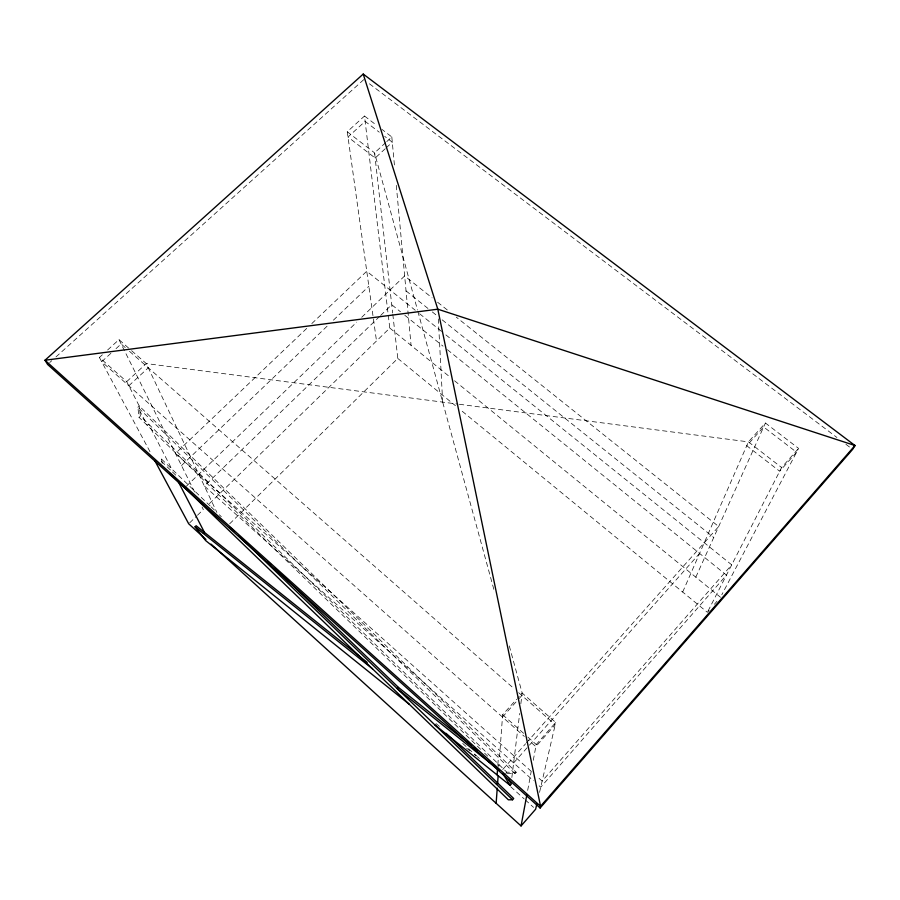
<?xml version="1.0" encoding="UTF-8"?>
<svg xmlns="http://www.w3.org/2000/svg" width="900" height="900" viewBox="0 0 900 900"><rect width="100%" height="100%" fill="white"/><g stroke="black" fill="none" stroke-linecap="round" stroke-linejoin="round"><path stroke-width="0.67" stroke-dasharray="4.5 3.38" d="M497.846 764.741L498.353 757.485L499.601 756.079L502.627 714.735L516.589 699.244M498.825 766.586L498.971 764.584L497.756 765.945M511.853 777.499L519.671 713.464M520.852 703.789L522.169 693.045L508.489 642.982M527.67 790.391L531.236 771.244M533.284 760.309L536.22 744.502L555.739 722.475L522.169 693.045L517.511 698.209M539.528 792.383L555.739 722.475M682.673 592.043L748.429 441.877L765.416 423.011L798.57 448.391L721.8 594.788M695.812 577.17L765.416 423.011M708.019 611.066L781.616 467.527L798.57 448.391M709.133 610.301L707.389 612.304L459.776 409.252M714.386 604.294L717.008 601.279M506.936 773.572L515.002 773.663L516.24 772.256L139.241 405.968L126.698 381.645L99.416 357.469L102.499 354.656M513.63 762.941L528.514 746.179M529.436 745.133L699.592 553.421M505.598 773.561L506.812 772.2L516.24 772.256M502.74 769.489L525.611 743.76M526.534 742.714L718.684 526.523L456.266 317.115M502.459 717.053L517.241 700.627M518.175 699.604L521.865 695.498M229.646 523.834L397.8 358.436L392.816 314.359M189.675 522.844L196.504 516.195M197.482 515.25L203.333 509.546L202.084 507.037M209.374 503.662L389.79 328.05L364.5 116.032L347.254 131.749L376.504 340.976M379.642 316.418L204.379 486.034L533.441 780.671M380.644 315.45L391.725 304.729L400.466 311.782M186.356 486.225L356.67 322.166M361.721 317.284L404.651 275.929L432.101 297.832M181.496 465.548L328.343 325.012M333.405 320.164L368.854 286.245M210.172 505.969L161.516 459.079L160.29 460.249L170.471 470.048L171.686 468.877L148.601 424.125L147.285 425.363L137.88 407.239L139.241 405.968L140.355 416.104L506.812 772.2M306.731 328.41L175.477 453.42L530.865 770.996M311.816 323.572L366.75 271.238L415.238 310.241M480.634 749.306L139.028 417.341L140.355 416.104M128.824 385.774L148.286 367.785M385.234 148.725L375.154 158.051L347.985 137.014L365.141 121.365L379.26 132.199M386.246 147.791L392.299 142.2L384.694 136.361M126.698 381.645L146.284 363.566L457.954 404.1M385.729 142.571L374.569 152.865L392.659 312.986M386.741 141.626L391.815 136.946L381.983 129.42M110.903 353.306L101.689 361.71L524.351 736.459M116.021 348.637L121.14 343.969L125.314 347.636M107.651 349.965L118.991 339.637L130.534 349.762M49.691 362.576L51.784 360.697M55.958 356.94L363.848 79.56M459.349 404.28L748.429 441.877L781.616 467.527M369.45 83.801L836.944 437.501M845.91 444.285L852.637 449.381M364.5 116.032L376.526 125.235M347.254 131.749L374.569 152.865L417.499 309.994M437.591 302.22L447.48 310.106M406.035 290.88L427.939 308.43M432.315 311.94L437.794 316.327M442.17 319.838L713.734 537.48M435.971 723.589L440.348 727.099M466.594 748.17L469.879 750.803M474.255 754.312L476.438 756.067M419.625 313.762L441.517 331.38M445.894 334.901L731.722 564.84L542.149 781.087L537.019 776.509M404.831 315.304L443.036 346.174M447.401 349.695L726.457 575.123L540.731 787.207L537.604 784.406M389.79 328.05L450.191 377.224M454.545 380.767L720.506 597.274M397.8 358.436L455.423 405.686M131.591 350.685L146.284 363.566L216.889 512.426M129.487 351.293L514.485 689.018M518.704 692.719L555.21 724.748L535.826 746.629L528.525 740.16M502.627 714.735L523.631 733.331M527.827 737.055L536.22 744.502M462.701 743.445L476.269 755.685M477.315 756.63L479.396 758.509M510.728 786.758L524.216 798.93M525.251 799.864L533.554 807.356M211.185 506.936L215.235 510.84M219.285 514.744L221.31 516.701M172.485 471.994L176.513 475.886M515.002 773.663L137.88 407.239L139.028 417.341M484.661 753.221L487.688 756.158M99.416 357.469L150.176 452.036M118.991 339.637L195.221 493.2M417.87 311.355L494.438 591.559M161.516 459.079L162.225 463.793M391.815 136.946L394.493 165.881M396.293 185.377L411.075 345.375M438.311 318.892L442.665 402.109M796.556 452.228L779.704 471.262L746.741 445.736L763.627 426.971L796.556 452.228"/><path stroke-width="1.35" d="M497.137 774.956L497.554 768.938M496.136 803.284L497.239 788.197M498.15 775.755L497.621 783L496.485 784.283M211.039 544.106L521.055 825.941L526.916 794.486M536.827 804.038L535.635 809.224L521.055 825.941M540.124 808.009L540.562 806.265L437.805 309.184L363.218 74.059L45 360.236L47.61 364.466L540.124 808.009L852.637 449.381L855 445.534L363.218 74.059M169.763 473.389L508.376 799.819L512.55 799.774L513.686 798.48L446.085 733.331M434.824 724.849L510.12 785.396L511.301 784.058L508.466 779.456M471.51 745.819L398.498 687.465L397.327 688.714L499.455 770.467M203.366 533.452L204.446 532.395L177.66 480.465M409.466 704.464L205.639 540.574L195.064 526.815L196.144 525.757L367.178 662.434M473.692 747.562L476.955 750.173M195.064 526.815L372.577 668.903M205.942 539.471L188.696 523.8L154.822 460.699M267.885 561.589L270.923 564.514M274.972 568.418L398.498 687.465M229.961 527.389L233.989 531.281M239.029 536.141L512.55 799.774M503.021 773.899L510.12 785.396M855 445.534L540.562 806.265L45 360.236L437.805 309.184L855 445.534"/></g></svg>
